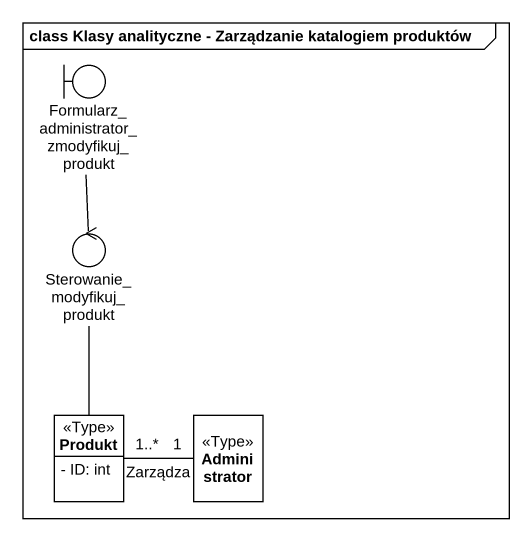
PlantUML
@startuml
mainframe class Klasy analityczne - Zarządzanie katalogiem produktów
allowmixing
hide circle
hide empty members
skinparam classAttributeIconSize 0
boundary "Formularz_administrator_zmodyfikuj_produkt" as Formularz_administrator
control Sterowanie_modyfikuj_produkt
class Produkt <<Type>> {
  - ID: int
}
class Administrator <<Type>>
Sterowanie_modyfikuj_produkt -up- Formularz_administrator
Produkt -up- Sterowanie_modyfikuj_produkt
Administrator "1" -left- "1..*" Produkt : Zarządza
@enduml
